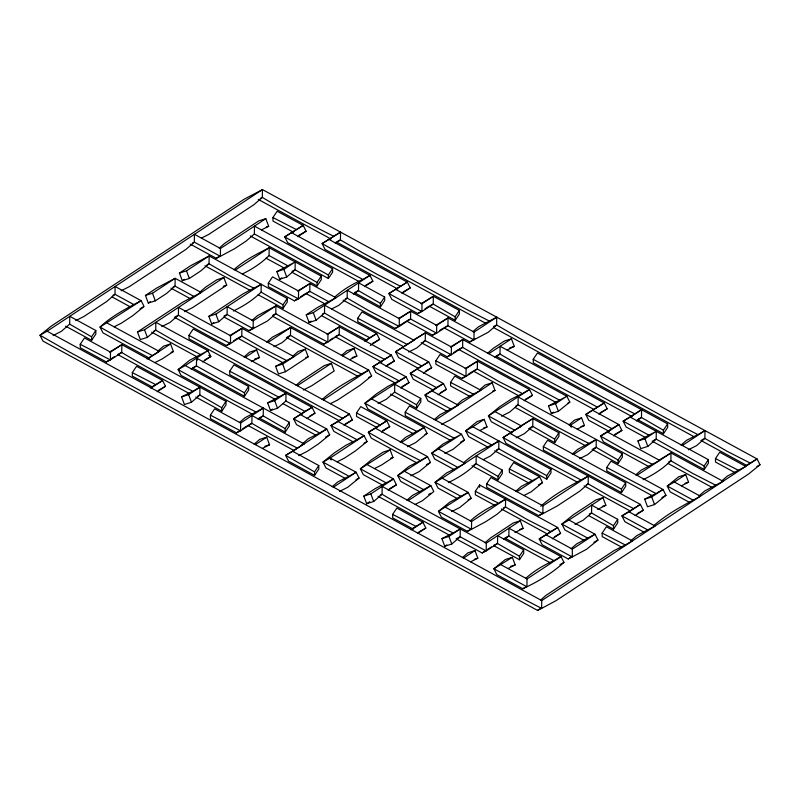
<?xml version="1.0" encoding="UTF-8"?>
<svg xmlns="http://www.w3.org/2000/svg" width="800" height="800" viewBox="0 0 800 800"><rect width="100%" height="100%" fill="white"/><g stroke="black" fill="none" stroke-linecap="round" stroke-linejoin="round"><path stroke-width="1.2" d="M53.11 335.5L61.3 331.38L69.66 324.14L69.78 316.31L95.81 330.49L95.87 333.99L91.63 340.33L65.6 326.15M110.51 352.12L110.39 359.94L106.33 361.96L80.3 347.78L80.23 344.28L84.47 337.94L110.51 352.12L121.84 344.66L225.97 401.37L226.04 404.87L221.8 411.21L195.76 397.03M244.46 396.3L244.4 392.8L196.46 365.93L192.4 367.95L244.46 396.3L248.7 389.96L248.64 386.46L196.57 358.11L196.46 365.93L191.28 369.34M193.85 390.64L199.94 387.19L199.83 395.02L191.46 402.26L184.43 404.49L181.57 396.87L192.83 391.21A442.89 169.49 23 0 1 121.73 352.49L117.66 354.5L189.25 393.49M261.51 229.89L268.67 226.29L265.81 218.67L220.48 248.49L220.36 256.32L216.3 258.33L190.27 244.15M292.7 356.24L298.27 351.42L305.31 349.19L308.17 356.8L285.5 371.71L278.46 373.94L275.61 366.32L293.97 356.64L241.91 328.29L230.57 335.75L230.46 343.57L226.4 345.58L174.33 317.23M240.67 423L240.56 430.83L236.49 432.84L210.46 418.66L210.4 415.16L214.64 408.82L240.67 423L263.34 408.09L263.22 415.92L258.04 419.32M192.3 243.15L194.33 242.14L220.36 256.32L234.67 248.65L246 241.19L254.37 233.95L254.48 226.13L332.58 268.66L332.64 272.16L328.4 278.5L250.3 235.97M386.06 366.42L394.31 361L391.37 355.18L339.31 326.83L327.97 334.28L275.91 305.93L253.24 320.84L253.13 328.66L249.07 330.68L224.12 317.09M233.34 311.01A442.89 169.49 23 0 0 261.1 292.12L261.21 284.3L242.84 293.98L208.84 316.34L211.7 323.95L218.73 321.73L227.1 314.49L227.21 306.66L253.24 320.84M242.35 273.97A442.89 169.49 23 0 0 269.06 255.58L269.18 247.76C256.85 254.06 244.15 260.24 233.9 269.72M285.89 401.01L286.01 393.18L267.64 402.86L270.5 410.48L277.53 408.25L285.89 401.01L304.93 411.38L312.04 407.36L314.97 413.18L306.73 418.6M295.21 261.93L295.1 269.76L286.74 277L279.7 279.23L276.84 271.61L295.21 261.93L283.88 269.39L276.84 271.61M298.58 291.02L298.46 298.85L294.4 300.86L268.37 286.68L268.3 283.18L272.54 276.84L298.58 291.02L309.91 283.57L335.94 297.74L317.57 307.42L306.24 314.88L309.1 322.49L316.13 320.26L324.5 313.02L324.61 305.2L376.67 333.55L379.61 339.37L370.33 345.47M327.97 334.28L327.86 342.11L323.8 344.12L272.82 316.36M397.71 288.99L325.04 249.41L322.1 243.59L340.55 232.12L340.43 239.94L335.25 243.35M378.07 403.45L386.26 399.33L394.63 392.09L394.74 384.27L420.77 398.44L420.84 401.94L416.59 408.28L390.56 394.1M443.87 327.75L469.9 341.92L488.27 332.24L496.63 325L496.74 317.18L474.07 332.09L448.04 317.91L436.71 325.36L410.68 311.19L399.34 318.64L399.23 326.47L395.17 328.48L343.1 300.13M425.04 308.83L429.17 306.12L455.2 320.29L459.44 313.96L459.38 310.45L433.34 296.28L422.01 303.73L421.9 311.56L417.83 313.57L391.8 299.39L388.87 293.57L407.31 282.1L410.24 287.92L402 293.35M436.71 325.36L436.59 333.19L432.53 335.2L406.5 321.03L410.56 319.01L436.59 333.19L447.93 325.73L448.04 317.91L435.74 325.34M548.5 405.93L555.54 403.7L566.87 396.25L548.5 405.93L551.36 413.54L558.4 411.31L569.8 402.07L566.87 396.25L462.74 339.54L451.41 346.99L451.29 354.82L447.23 356.83L421.2 342.66M380.02 495.26L382.05 494.25A442.89 169.49 23 0 0 453.16 532.97L460.27 528.96L460.15 536.78L451.79 544.03L444.76 546.25L441.9 538.64L452.13 533.49M466.11 368.62L465.99 376.45L461.93 378.46L435.9 364.29L435.83 360.78L440.07 354.45L466.11 368.62L477.44 361.17L529.5 389.52L532.44 395.35L524.19 400.77M474.07 332.09L473.96 339.91L447.93 325.73L444.88 327.24M457.55 498.71L438.02 488.08L435.09 482.26L442.2 478.24L468.23 492.42L438.46 511.34L471.49 529.33L485.79 521.66L497.12 514.21L505.49 506.97L505.6 499.14L471.6 521.5L471.49 529.33L467.42 531.34L441.39 517.17L438.46 511.34L449.87 502.1L468.23 492.42L471.17 498.24L459.76 507.49L451.57 511.61M514.97 532.5L523.16 528.39L520.3 520.77L486.3 543.13L486.18 550.96L482.12 552.97L456.09 538.8M463.44 462.86A442.89 169.49 23 0 1 491.76 444.99L498.87 440.97L498.76 448.8L490.39 456.04L483.23 459.64M512.33 557.31L493.89 568.78L526.92 586.77A663.31 253.84 23 0 0 563.96 562.4L561.03 556.58L527.03 578.94L526.92 586.77L522.85 588.78L496.82 574.6L493.89 568.78L505.3 559.54L512.33 557.31L515.19 564.92L508.02 568.53M542.97 505.86L542.85 513.69L538.79 515.7L486.72 487.35L486.66 483.85L490.9 477.51L542.97 505.86L588.3 476.05L588.19 483.87L579.83 491.11L557.16 506.02L542.85 513.69L486.66 483.85M744.78 466.37L757.07 458.94L541.73 600.57L541.62 608.4L537.55 610.41L42.93 341.06L40 335.24L51.41 325.99L244.08 199.27L262.45 189.59L757.07 458.94L760 464.76L748.59 474.01L555.92 600.73L541.62 608.4L511.45 592.73L68.9 351.73L40 335.24L47.11 331.22L262.45 189.59L262.33 197.41L253.97 204.66L208.64 234.47L201.47 238.08M494.92 505.44L475.39 494.8L475.33 491.3L479.57 484.96L557.67 527.49L539.22 538.97L572.25 556.95L586.56 549.28L597.96 540.04L595.03 534.22L572.36 549.13L572.25 556.95L568.19 558.96L542.16 544.79L539.22 538.97L557.67 527.49L560.6 533.32L552.35 538.74M572.33 454.02L577.9 449.19L596.27 439.51L596.16 447.33L587.79 454.57L579.6 458.69M645.62 437.62L626.09 426.98L623.16 421.16L641.6 409.69L641.49 417.52L636.31 420.92M656.3 431.32L656.19 439.15L647.83 446.39L640.79 448.61L637.93 441L656.3 431.32L644.97 438.78L637.93 441M688.34 449.78L696.53 445.66L704.89 438.41L705 430.59L697.89 434.61L674.73 422.75L518.53 337.69L496.63 325L493.58 326.51M91.63 340.33L91.57 336.82L95.81 330.49M151.89 386.77L132.36 376.13L132.3 372.63L136.54 366.29L162.57 380.47L165.5 386.29L157.26 391.71M338.72 420.38L189.03 338.86L188.97 335.36L193.21 329.02L349.4 414.08L352.34 419.9L344.09 425.33M293.58 232.28L272.97 221.06L272.9 217.55L277.15 211.22L303.18 225.4L306.11 231.22L297.87 236.64M275.32 399.48L229.76 374.67L229.7 371.17L233.94 364.83L312.04 407.36L293.6 418.83L296.53 424.65L316.05 435.29M258.12 294.73L283.07 308.31L283 304.81L287.24 298.47L209.14 255.94L190.78 265.62L179.44 273.08L182.3 280.69L189.34 278.47L200.67 271.01L209.03 263.77L209.14 255.94L186.48 270.85L179.44 273.08M283.07 308.31L287.31 301.98L287.24 298.47M221.8 411.21L221.73 407.71L225.97 401.37M292.12 272.36L317.07 285.95L317 282.45L321.24 276.11L269.18 247.76L235.18 270.12M244.4 392.8L248.64 386.46M317.07 285.95L321.31 279.61L321.24 276.11M328.4 278.5L328.34 274.99L332.58 268.66M403.36 346.57L357.8 321.76L357.73 318.25L361.98 311.92L414.04 340.27L395.6 351.74L398.53 357.56L418.06 368.2M285.13 428.6L263.22 415.92L259.16 417.93L285.19 432.11L285.13 428.6L289.37 422.27L185.24 365.56L178.13 369.58L181.06 375.4L252.65 414.39M285.19 432.11L289.44 425.77L289.37 422.27M380.4 303.35L358.5 290.66L354.43 292.67L380.47 306.85L380.4 303.35L384.64 297.01L358.61 282.83L358.5 290.66L353.32 294.07M380.47 306.85L384.71 300.51L384.64 297.01M314.59 475.37L314.53 471.87L318.77 465.53L292.74 451.35L285.63 455.37L288.56 461.19L314.59 475.37L318.83 469.03L318.77 465.53M377.17 427.69L356.56 416.47L356.5 412.96L360.74 406.63L386.77 420.8L389.7 426.63L381.46 432.05M455.2 320.29L455.13 316.79L459.38 310.45M450.82 440.54L405.26 415.73L405.2 412.23L409.44 405.9L461.5 434.25L464.43 440.07L453.03 449.32L444.84 453.44M416.59 408.28L416.53 404.78L420.77 398.44M470.12 396.55L450.6 385.92L450.53 382.41L454.77 376.08L480.8 390.26L462.44 399.94L456.86 404.76M413.3 529.12L392.69 517.9L392.62 514.4L396.87 508.06L422.9 522.24L425.83 528.06L417.59 533.48M632 416.58L533.3 362.82L533.23 359.32L537.47 352.98L667.64 423.87L667.7 427.37L663.46 433.71L637.43 419.53M472.03 465.72L498.06 479.9L497.99 476.39L502.23 470.06L476.2 455.88L476.09 463.71A442.89 169.49 23 0 1 448.33 482.6M498.06 479.9L502.3 473.56L502.23 470.06M528.92 483.07L509.39 472.44L509.33 468.94L513.57 462.6L539.6 476.78L542.53 482.6L531.13 491.85L523.96 495.45M543.33 446.58L547.57 440.24L625.67 482.77L625.73 486.27L621.49 492.61L543.39 450.08L543.33 446.58L621.43 489.1L621.49 492.61M528.69 428.45L554.73 442.62L554.66 439.12L558.9 432.79L532.87 418.61L520.56 426.04M554.73 442.62L558.97 436.29L558.9 432.79M494.69 450.81L546.76 479.16L546.69 475.66L550.93 469.32L472.84 426.79L465.73 430.81L468.66 436.63L488.18 447.27M546.76 479.16L551 472.83L550.93 469.32M519.42 556.19L497.52 543.51L493.46 545.52L519.49 559.7L519.42 556.19L523.66 549.86L497.63 535.68L497.52 543.51L486.18 550.96L460.15 536.78L457.1 538.29M519.49 559.7L523.73 553.36L523.66 549.86M606.73 467.47L610.97 461.14L663.03 489.49L665.97 495.31L654.56 504.56L647.52 506.78L644.67 499.17L655.93 493.51L606.73 467.47L606.79 470.98L652.35 495.79M592.09 449.35L618.13 463.52L618.06 460.02L622.3 453.68L518.17 396.98L518.06 404.8L509.7 412.05L501.51 416.16M618.13 463.52L622.37 457.19L622.3 453.68M621.43 489.1L625.67 482.77M663.46 433.71L663.39 430.2L667.64 423.87M602.12 533.1L606.37 526.76L632.4 540.94L625.29 544.96L602.12 533.1L602.19 536.6L621.71 547.23M588.57 515.56L613.52 529.15L613.46 525.64L617.7 519.31L591.67 505.13L591.55 512.96L583.19 520.2L575 524.32M613.52 529.15L617.76 522.81L617.7 519.31M652.13 441.16L704.19 469.51L704.13 466.01L708.37 459.67L630.27 417.14L623.16 421.16L649.19 435.34M704.19 469.51L708.43 463.18L708.37 459.67M735.05 472.69L715.53 462.06L715.46 458.56L719.7 452.22L745.73 466.4L727.37 476.08L721.79 480.9M219.2 248.09L224.78 243.26L258.78 220.9L265.81 218.67M145.44 295.44L152.48 293.22L175.14 278.31L175.03 286.13L166.67 293.37L155.33 300.83L148.3 303.05L145.44 295.44L156.78 287.99L175.14 278.31L201.18 292.48L182.81 302.16L137.47 331.98L140.33 339.59L147.37 337.37L155.73 330.13L155.84 322.3L207.91 350.65L210.84 356.48L202.6 361.9M199.9 292.08L205.48 287.26L216.81 279.8L223.84 277.58L226.7 285.19L192.7 307.55L184.51 311.67M157.93 350.99L163.51 346.16L170.54 343.93L173.4 351.54L162.07 359L154.9 362.6M251.97 320.44L257.54 315.61L275.91 305.93L275.8 313.75L267.43 321L253.13 328.66L227.1 314.49L224.05 316M244 356.98L249.57 352.15L256.61 349.92L259.47 357.53L251.28 361.65M266.67 342.07L272.24 337.24L290.61 327.56L368.71 370.09L371.64 375.91L360.23 385.16L337.56 400.06L330.4 403.67M239.39 422.6L244.97 417.77L263.34 408.09M296.06 385.33L301.64 380.5L324.31 365.59L331.34 363.37L334.2 370.98L311.53 385.89L303.34 390.01M341.4 355.51L346.97 350.68L354.01 348.46L356.86 356.07L349.7 359.68M254.09 444.23L259.67 439.4L266.7 437.18L269.56 444.79L262.4 448.39M322.1 399.51C335.94 387.26 352.55 378.81 368.71 370.09L323.37 399.91M302.79 443.5L308.37 438.67L318.6 433.52M472.8 331.68L478.37 326.86L496.74 317.18M332.19 486.76L337.77 481.93L348 476.78M487.5 353.32L493.07 348.49L504.41 341.03L511.44 338.81L514.3 346.42L507.13 350.02M400.19 442.03L405.77 437.21L424.14 427.53L427.07 433.35L415.66 442.59L407.47 446.71M434.19 419.67L439.77 414.84L458.14 405.16L432.1 390.99L425 395L427.93 400.83L447.45 411.46M479.53 389.85L485.1 385.03L492.14 382.8L495 390.41L449.66 420.23L441.47 424.35M388.19 490.22L396.43 484.8L393.5 478.97L375.13 488.65L363.8 496.11L366.66 503.72L373.69 501.5L382.05 494.25L382.17 486.43L486.3 543.13M406.92 500.2L412.5 495.38L430.87 485.7L433.8 491.52L422.39 500.76L415.23 504.37M568.96 424.93L574.54 420.1L581.57 417.88L584.43 425.49L577.26 429.09M515.66 491.29L521.23 486.46L539.6 476.78L516.93 491.69M462.36 557.64L467.93 552.82L474.96 550.59L477.82 558.2L470.66 561.81M485.02 542.73L490.6 537.91L513.26 523L520.3 520.77M540.76 506.27C554.81 493.62 571.78 484.96 588.3 476.05M635.73 474.91L641.3 470.09L659.67 460.41L607.6 432.05L600.49 436.07L603.43 441.89L648.98 466.7M681.06 445.1L686.63 440.27L696.87 435.12M571.09 548.72L576.66 543.9L595.03 534.22L569 520.04L561.89 524.06L564.82 529.88L584.35 540.51M540.45 600.17L546.03 595.34L614.03 550.62L624.27 545.47M631.12 540.54L636.7 535.71L655.07 526.03L629.03 511.85L621.92 515.87L624.86 521.69L644.38 532.33M653.79 525.63C667.64 513.38 684.24 504.94 700.4 496.21L674.37 482.04L667.26 486.05L670.19 491.88L689.72 502.51M699.12 495.81L704.7 490.99L723.07 481.31L671 452.95L658.7 460.39M300.7 414.81L326.74 428.99L329.67 434.81L318.26 444.06L306.93 451.51L298.74 455.63M353.42 442.01L333.89 431.38L330.96 425.55L338.07 421.54L364.1 435.71L367.04 441.54L355.63 450.78L344.29 458.23L337.13 461.84M345.45 478.55L325.93 467.91L322.99 462.09L330.1 458.08L356.13 472.25L359.07 478.07L347.66 487.32L339.47 491.44M416.82 462.91L371.26 438.1L368.33 432.28L375.44 428.26L427.5 456.61L430.43 462.43L419.03 471.68L410.84 475.8M149.61 358.27L102.97 332.87L100.03 327.05L141.14 300.67L144.07 306.49L132.67 315.74L121.33 323.19L114.17 326.8M148.3 303.05L150.36 301.7M182.3 280.69L184.36 279.34M216.3 258.33L220.42 255.62M109.54 352.1L121.84 344.66L121.73 352.49L110.39 359.94L80.23 344.28M364.63 286.62L372.88 281.2L369.94 275.38L362.84 279.4L313.64 253.36L284.74 236.87L303.18 225.4L284.74 236.87L287.67 242.69L359.26 281.67M137.47 331.98L144.51 329.75L223.84 277.58M106.33 361.96L108.39 360.6M110.45 359.25L114.57 356.54M146.92 358.81L159.21 351.39L107.14 323.03M147.87 358.84L170.54 343.93M208.84 316.34L215.88 314.11L261.21 284.3M400.2 286.12L377.04 274.26L322.1 243.59L340.55 232.12M211.7 323.95L213.76 322.6M279.7 279.23L281.76 277.87M150.28 387.89L162.57 380.47L151.24 387.92M229.6 335.73L241.91 328.29L241.79 336.12L230.46 343.57L200.3 327.9L178.4 315.22L175.35 316.73M297.6 291L309.91 283.57L309.8 291.39L298.46 298.85L268.3 283.18M185.24 365.56L207.91 350.65L189.54 360.33L178.13 369.58L233.06 400.25L256.23 412.11M226.4 345.58L230.52 342.87M233.61 340.84L237.73 338.13L283.29 362.94M249.07 330.68L254.22 327.29M294.4 300.86L298.52 298.15M300.58 296.79L305.73 293.4L325.26 304.04M181.57 396.87L188.61 394.65L199.94 387.19M245.27 357.38L256.61 349.92M267.94 342.47L290.61 327.56L290.49 335.38L282.13 342.63L273.94 346.75M306.24 314.88L313.28 312.65L369.94 275.38L291.85 232.85M309.1 322.49L311.16 321.13M327 334.26L339.31 326.83L339.19 334.65L327.86 342.11L297.7 326.44L275.8 313.75L272.75 315.26M275.61 366.32L282.64 364.1L305.31 349.19M421.04 303.71L433.34 296.28L433.23 304.1L421.9 311.56L388.87 293.57L407.31 282.1L329.21 239.57M323.8 344.12L326.89 342.09M329.98 340.05L333.07 338.02M364.39 340.97L376.67 333.55L365.34 341M398.37 318.62L410.68 311.19L410.56 319.01L399.23 326.47L369.07 310.8L347.16 298.11L345.13 299.12M267.64 402.86L274.67 400.64L286.01 393.18M297.34 385.73L331.34 363.37M342.67 355.91L354.01 348.46M236.49 432.84L239.59 430.81M242.68 428.77L246.8 426.06M270.5 410.48L272.56 409.12M395.17 328.48L405.47 321.7M417.83 313.57L421.95 310.86M304.93 411.38L293.6 418.83L319.63 433.01L326.74 428.99L292.74 451.35M400.76 388.05L409 382.63L406.07 376.81L398.96 380.83L372.93 366.65L391.37 355.18L372.93 366.65L375.86 372.47L394.3 382.52M413.07 340.25L425.37 332.82L451.41 346.99M255.37 444.63L266.7 437.18M423.43 373.15L431.67 367.73L428.74 361.9L421.63 365.92L395.6 351.74L425.37 332.82L425.26 340.64L416.9 347.88L408.71 352M432.53 335.2L435.62 333.17M439.74 330.46L442.83 328.43M210.4 415.16L240.56 430.83L251.89 423.37L252 415.55L304.07 443.9L285.63 455.37L314.53 471.87M338.07 421.54L349.4 414.08L330.96 425.55L356.99 439.73L364.1 435.71L330.1 458.08L331.08 460.02M421.63 365.92L410.3 373.37L413.23 379.2L432.75 389.83M450.43 346.97L462.74 339.54L462.63 347.37L451.29 354.82L425.26 340.64L423.23 341.65M413.45 433.82L367.89 409.01L364.96 403.19L406.07 376.81L380.04 362.63M438.13 394.78L446.37 389.36L443.44 383.53L436.33 387.55L410.3 373.37L428.74 361.9L402.71 347.73M447.23 356.83L451.35 354.12M453.41 352.77L458.56 349.38L556.19 402.54M469.9 341.92L475.05 338.54M375.44 428.26L386.77 420.8L368.33 432.28L397.23 448.77L420.39 460.63L427.5 456.61L397.73 475.54L400.66 481.36L420.18 491.99M436.33 387.55L425 395L451.03 409.18M465.13 368.61L477.44 361.17L477.33 369L465.99 376.45L435.83 360.78M432.1 390.99L443.44 383.53L417.41 369.36M488.77 353.72L511.44 338.81M461.93 378.46L465.02 376.43M468.11 374.4L472.23 371.69M494.81 357.49L499.99 354.09L500.11 346.26L604.24 402.97L607.17 408.79L598.93 414.21M333.47 487.16L356.13 472.25L349.03 476.27L322.99 462.09L334.4 452.85L345.74 445.39L356.99 439.73M382.82 485.27L363.29 474.64L360.36 468.81L390.14 449.89L392.99 457.5L381.66 464.96L374.49 468.56M401.47 442.44L424.14 427.53L372.07 399.17M435.47 420.07L492.14 382.8M363.8 496.11L370.83 493.88L393.5 478.97L367.47 464.8M438.84 449.16L464.87 463.33L457.76 467.35L431.73 453.17L461.5 434.25L443.13 443.93L431.73 453.17L434.66 459L454.18 469.63M472.84 426.79L484.17 419.34L487.03 426.95L479.86 430.56M511.94 432.95L491.33 421.73L488.4 415.9L529.5 389.52L523.41 392.97M366.66 503.72L369.75 501.69M495.5 411.89L521.54 426.06L503.09 437.53L506.03 443.36L577.62 482.34M408.2 500.61L430.87 485.7L404.83 471.52M442.2 478.24L498.87 440.97M581.19 480.06L531.99 454.03L503.09 437.53L532.87 418.61L532.76 426.43L524.39 433.68L516.21 437.79M551.36 413.54L553.42 412.18M410.61 529.66L422.9 522.24L411.57 529.69M613.63 435.84L621.87 430.42L618.94 424.6L611.83 428.62L585.8 414.44L604.24 402.97L585.8 414.44L588.73 420.26L609.34 431.48M581.57 417.88L570.24 425.33L571.21 427.27M611.83 428.62L600.49 436.07L629.39 452.57L652.56 464.42M441.9 538.64L448.93 536.41L460.27 528.96M573.6 454.42L596.27 439.51M607.6 432.05L618.94 424.6L592.9 410.42M630.27 417.14L641.6 409.69M444.76 546.25L446.82 544.9M467.42 531.34L469.48 529.99M463.63 558.04L474.96 550.59M482.12 552.97L485.21 550.94M487.27 549.59L491.39 546.87M538.79 515.7L542.91 512.99M503.67 539.46L508.85 536.05L508.97 528.23L561.03 556.58L553.92 560.6A442.89 169.49 23 0 0 525.6 578.46M569 520.04L603 497.68L605.86 505.29L597.67 509.41M637 475.31L671 452.95L670.89 460.78A442.89 169.49 23 0 1 643.13 479.67M682.34 445.5L705 430.59M635.06 515.64L643.3 510.22L640.37 504.4L621.92 515.87L647.96 530.05M629.03 511.85L640.37 504.4L510.2 433.52M644.67 499.17L651.7 496.95L663.03 489.49L656.94 492.93M674.37 482.04L685.7 474.58L688.56 482.2L681.39 485.8M522.85 588.78L525.94 586.75M568.19 558.96L572.31 556.25M537.55 610.41L540.64 608.38M152.1 355.4L128.93 343.54L100.03 327.05C112.05 315.74 126.73 308.33 141.14 300.67L115.11 286.49L115 294.32L106.63 301.56L83.97 316.47L75.78 320.59M140.01 308.79L143.06 307.07M299 235.23L306.11 231.22M204.75 359.92L210.84 356.48L208.7 355.25M158.4 390.31L165.5 386.29M365.77 285.22L372.88 281.2M403.13 291.94L410.24 287.92M372.5 343.39L379.61 339.37M387.2 365.02L394.31 361M368.59 377.63L371.64 375.91M309.89 416.05L314.97 413.18M425.58 371.17L431.67 367.73M401.9 386.65L409 382.63M345.23 423.92L352.34 419.9M325.61 437.11L329.67 434.81M440.28 392.8L446.37 389.36M382.59 430.64L389.7 426.63M363.99 443.26L367.04 441.54M425.04 434.5L427.07 433.35M356.02 479.8L359.07 478.07M525.33 399.36L532.44 395.35M460.37 442.37L464.43 440.07M426.37 464.73L430.43 462.43M389.32 488.81L396.43 484.8M567.77 403.22L569.8 402.07M428.72 494.39L430.75 493.24M600.06 412.81L607.17 408.79M468.12 499.96L471.17 498.24M418.72 532.08L425.83 528.06M614.76 434.44L621.87 430.42M499.51 502.58L505.6 499.14M538.47 484.9L542.53 482.6M554.5 536.76L560.6 533.32M661.9 497.61L665.97 495.31M637.21 513.66L643.3 510.22M593.9 542.33L597.96 540.04M559.9 564.7L563.96 562.4M756.95 466.49L760 464.76M121.11 290.77L129.3 286.65L185.97 249.38L194.33 242.14L194.45 234.31L220.48 248.49M161.84 326.58L170.03 322.46L178.4 315.22L178.51 307.39L230.57 335.75M331.64 308.96L338.8 305.35L347.16 298.11L347.28 290.29L399.34 318.64M398.96 380.83L387.7 386.49L376.37 393.95L364.96 403.19L393.86 419.69L417.03 431.54M420.39 460.63L409.13 466.29L397.73 475.54L423.76 489.71M456.74 467.87L446.5 473.01L435.09 482.26L461.13 496.44M260.3 198.42L262.33 197.41A442.89 169.49 23 0 0 333.44 236.13M112.97 295.33L115 294.32L134.03 304.69M207 264.78L209.03 263.77L230.94 276.46L254.1 288.31M173 287.14L175.03 286.13L194.07 296.5M153.7 331.13L155.73 330.13L177.63 342.81L200.8 354.67M337.38 241.45L340.43 239.94L362.34 252.63L466.47 309.34L489.63 321.19M292.05 271.27L295.1 269.76L317 282.45M306.75 292.9L309.8 291.39L328.83 301.76M238.75 337.63L241.79 336.12L263.7 348.8L286.87 360.66M322.46 314.03L324.5 313.02L346.4 325.71L369.57 337.57M287.45 336.89L290.49 335.38A442.89 169.49 23 0 0 361.6 374.1M197.79 396.03L199.83 395.02L221.73 407.71M430.18 305.61L433.23 304.1L455.13 316.79M248.84 424.88L251.89 423.37L273.8 436.06L296.96 447.92M459.58 348.88L462.63 347.37L484.53 360.05L559.76 400.26M301.02 445.41L304.07 443.9M474.28 370.51L477.33 369L499.23 381.68L522.4 393.54L511.14 399.2L499.8 406.66L488.4 415.9L514.43 430.08M516.03 405.81L518.06 404.8A442.89 169.49 23 0 0 589.16 443.52M519.51 427.07L521.54 426.06M529.71 427.94L532.76 426.43L554.66 439.12M496.72 449.8L498.76 448.8L546.69 475.66M474.06 464.71L476.09 463.71L497.99 476.39M638.44 419.03L641.49 417.52L663.39 430.2M593.11 448.84L596.16 447.33L618.06 460.02M503.46 507.97L505.49 506.97L527.39 519.65L550.56 531.51M653.14 440.66L656.19 439.15L704.13 466.01M586.16 484.88L588.19 483.87L610.09 496.56L633.26 508.42M701.84 439.92L703.87 438.92M668.86 461.78L670.89 460.78L692.79 473.46L715.96 485.32M589.52 513.96L591.55 512.96L613.46 525.64M266.33 227.03L268.67 226.29M223.18 286.3L226.7 285.19M171.05 352.29L173.4 351.54M254.78 359.02L259.47 357.53M305.82 357.54L308.17 356.8M352.18 357.55L356.86 356.07M509.61 347.9L514.3 346.42M264.87 446.27L269.56 444.79M492.65 391.16L495 390.41M484.17 419.34L477.14 421.57L465.73 430.81L491.76 444.99M390.14 449.89L383.1 452.12L371.77 459.57L360.36 468.81L386.39 482.99M483.51 428.07L487.03 426.95M390.65 458.24L392.99 457.5M580.91 426.6L584.43 425.49M603 497.68L595.97 499.9L573.3 514.81L561.89 524.06L587.92 538.23M685.7 474.58L678.67 476.81L667.26 486.05L693.29 500.23M519.64 529.5L523.16 528.39M602.34 506.4L605.86 505.29M685.04 483.31L688.56 482.2M474.31 559.32L477.82 558.2M510.5 566.41L515.19 564.92M272.9 217.55L296.07 229.41M749.96 462.96L726.79 451.1L704.89 438.41M634.5 413.71L611.33 401.85L533.23 359.32M715.46 458.56L738.63 470.41M597.13 406.98L521.9 366.77L499.99 354.09L495.93 356.1L593.55 409.26M406.93 344.29L357.73 318.25M450.53 382.41L473.7 394.27M384.26 359.2L361.1 347.34L339.19 334.65L335.13 336.67L381.77 362.07M454.39 438.27L405.2 412.23M509.33 468.94L532.49 480.79M356.5 412.96L379.66 424.82M342.3 418.1L319.13 406.24L188.97 335.36M475.33 491.3L498.49 503.16A442.89 169.49 23 0 0 470.17 521.03M278.9 397.2L229.7 371.17M553.92 560.6L530.76 548.74L508.85 536.05L504.79 538.07L550.35 562.87M132.3 372.63L155.46 384.49M392.62 514.4L415.79 526.25M258.27 199.43L330.95 239M336.37 241.96L486.06 323.47M493.65 327.61L694.32 436.88M700.83 440.43L746.38 465.24M395.98 289.56L422.01 303.73M328.34 274.99L254.37 233.95M667.91 463.38L712.38 487.6M269.06 255.58L288.1 265.95M266.09 258.19L284.53 268.23M473.26 371.01L518.82 395.82M515.08 407.41L585.58 445.8M321.52 315.63L367.07 340.43M204.97 265.78L250.53 290.59M584.12 485.89L629.68 510.69M286.43 337.4L358.02 376.38M170.97 288.15L190.49 298.78M112.02 296.92L130.46 306.96M501.42 508.98L546.98 533.79M546.33 534.95L572.36 549.13M151.67 332.14L197.22 356.95M282.91 403.61L302.44 414.25M445.57 507.33L471.6 521.5M247.83 425.39L294.47 450.78M377.99 496.27L449.58 535.25M501 564.77L527.03 578.94M47.11 331.22L541.73 600.57M261.1 292.12L283 304.81M394.63 392.09L416.53 404.78M69.66 324.14L91.57 336.82M196.57 358.11L197.55 360.05M644.97 438.78L647.83 446.39M651.7 496.95L654.56 504.56M555.54 403.7L558.4 411.31M448.93 536.41L451.79 544.03M313.28 312.65L316.13 320.26M370.83 493.88L373.69 501.5M283.88 269.39L286.74 277M282.64 364.1L285.5 371.71M274.67 400.64L277.53 408.25M215.88 314.11L218.73 321.73M186.48 270.85L189.34 278.47M152.48 293.22L155.33 300.83M188.61 394.65L191.46 402.26M144.51 329.75L147.37 337.37M479.57 484.96L479.61 487.3M334.51 297.26A442.89 169.49 23 0 1 361.76 279.88"/></g></svg>
